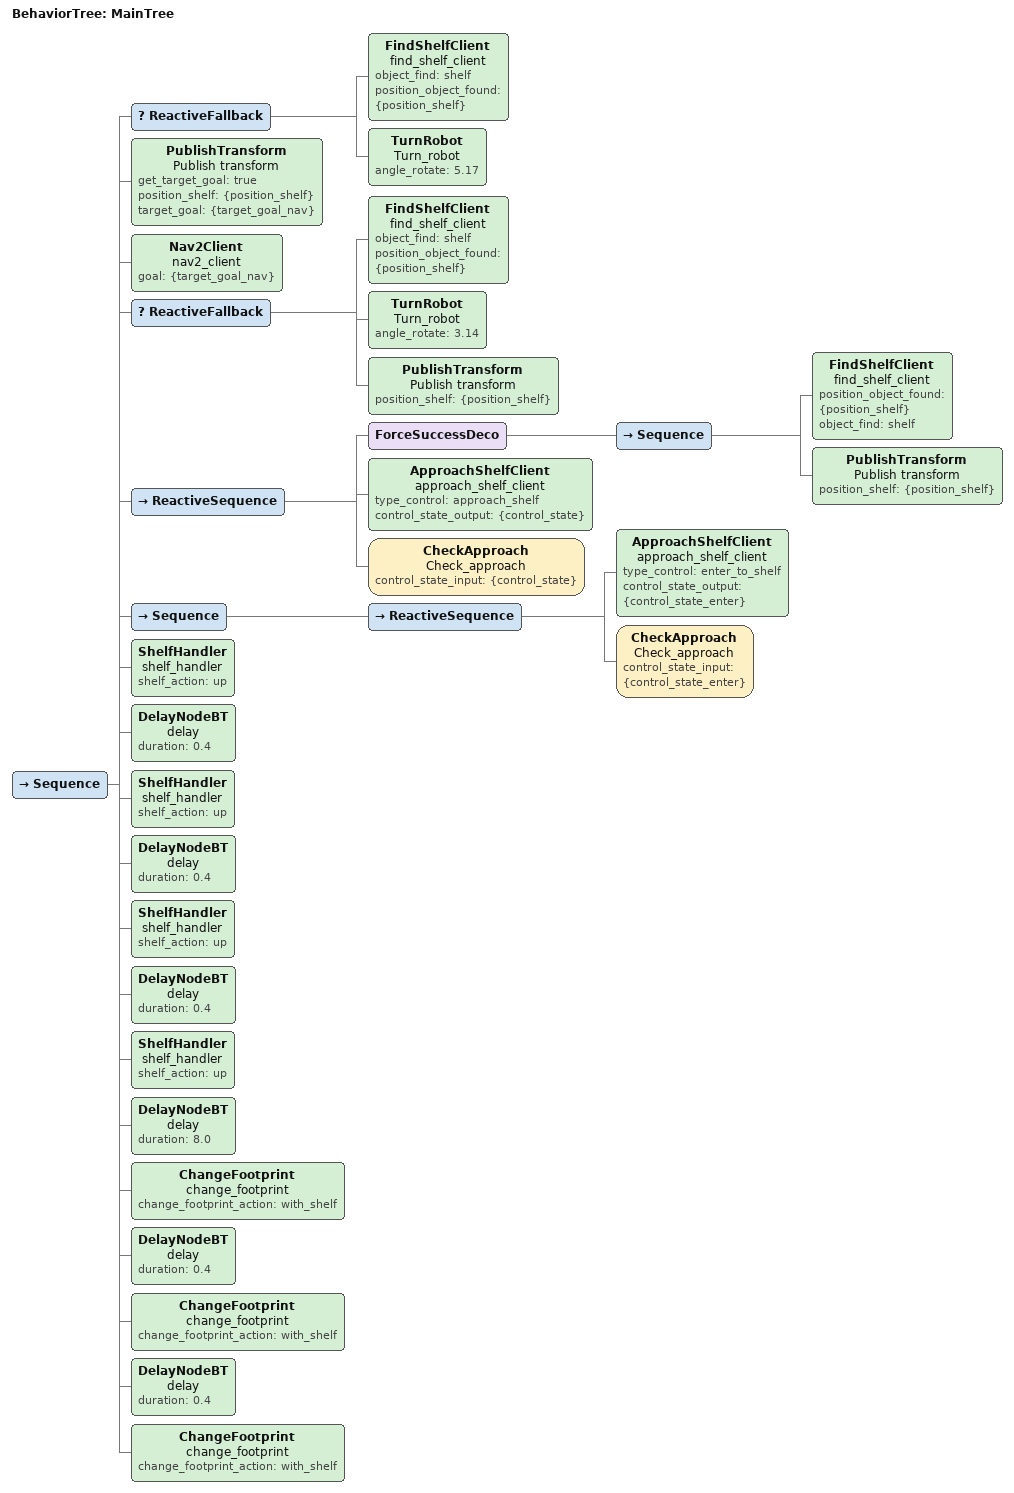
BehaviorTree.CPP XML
<root BTCPP_format="4">
    <BehaviorTree ID="MainTree">
        <Sequence>

            <!-- Find shelf para confirmar el lugar-->
            <ReactiveFallback>
                <FindShelfClient name = "find_shelf_client" object_find = "shelf" position_object_found="{position_shelf}"/>
                <TurnRobot name = "Turn_robot" angle_rotate="5.17"/>
            </ReactiveFallback>
            <PublishTransform name = "Publish transform" get_target_goal="true" position_shelf="{position_shelf}" target_goal= "{target_goal_nav}"/>
            <!-- Go to shelf-->

            <Nav2Client name = "nav2_client" goal= "{target_goal_nav}"/>

            <ReactiveFallback>
                <FindShelfClient name = "find_shelf_client" object_find = "shelf" position_object_found="{position_shelf}"/>
                <TurnRobot name = "Turn_robot" angle_rotate="3.14"/>
                <PublishTransform name = "Publish transform" position_shelf="{position_shelf}"/>
            </ReactiveFallback>

            <!-- Acercarme al shelf-->
            <ReactiveSequence>

                <ForceSuccessDeco>
                    <Sequence>
                        <FindShelfClient name = "find_shelf_client" position_object_found="{position_shelf}" object_find= "shelf"/>
                        <PublishTransform name = "Publish transform" position_shelf="{position_shelf}"/>
                    </Sequence>
                </ForceSuccessDeco>
                <ApproachShelfClient name = "approach_shelf_client" type_control= "approach_shelf" control_state_output="{control_state}"/>
                <CheckApproach name="Check_approach" control_state_input="{control_state}"/>
            </ReactiveSequence>
            <!-- Enter the shelf-->
            <Sequence>
                <ReactiveSequence>
                    <ApproachShelfClient name = "approach_shelf_client" type_control="enter_to_shelf" control_state_output="{control_state_enter}"/>
                    <CheckApproach name="Check_approach" control_state_input="{control_state_enter}"/>
                </ReactiveSequence>
            </Sequence>
            <!--TurnRobot name = "Turn_robot" angle_rotate="3.141592653"/-->
            <!-- Up shelf -->
            <ShelfHandler name="shelf_handler" shelf_action="up" />
            <DelayNodeBT name="delay" duration= "0.4"/>
            <ShelfHandler name="shelf_handler" shelf_action="up" />
            <DelayNodeBT name="delay" duration= "0.4"/>
            <ShelfHandler name="shelf_handler" shelf_action="up" />
            <DelayNodeBT name="delay" duration= "0.4"/>
            <ShelfHandler name="shelf_handler" shelf_action="up" />
            <DelayNodeBT name="delay" duration= "8.0"/>
            <!-- Cambio el footprint del shelf -->
            <ChangeFootprint name="change_footprint"  change_footprint_action="with_shelf"/>
            <DelayNodeBT name="delay" duration= "0.4"/>
            <ChangeFootprint name="change_footprint"  change_footprint_action="with_shelf"/>
            <DelayNodeBT name="delay" duration= "0.4"/>
            <ChangeFootprint name="change_footprint"  change_footprint_action="with_shelf"/>
        </Sequence>
    </BehaviorTree>
</root>
